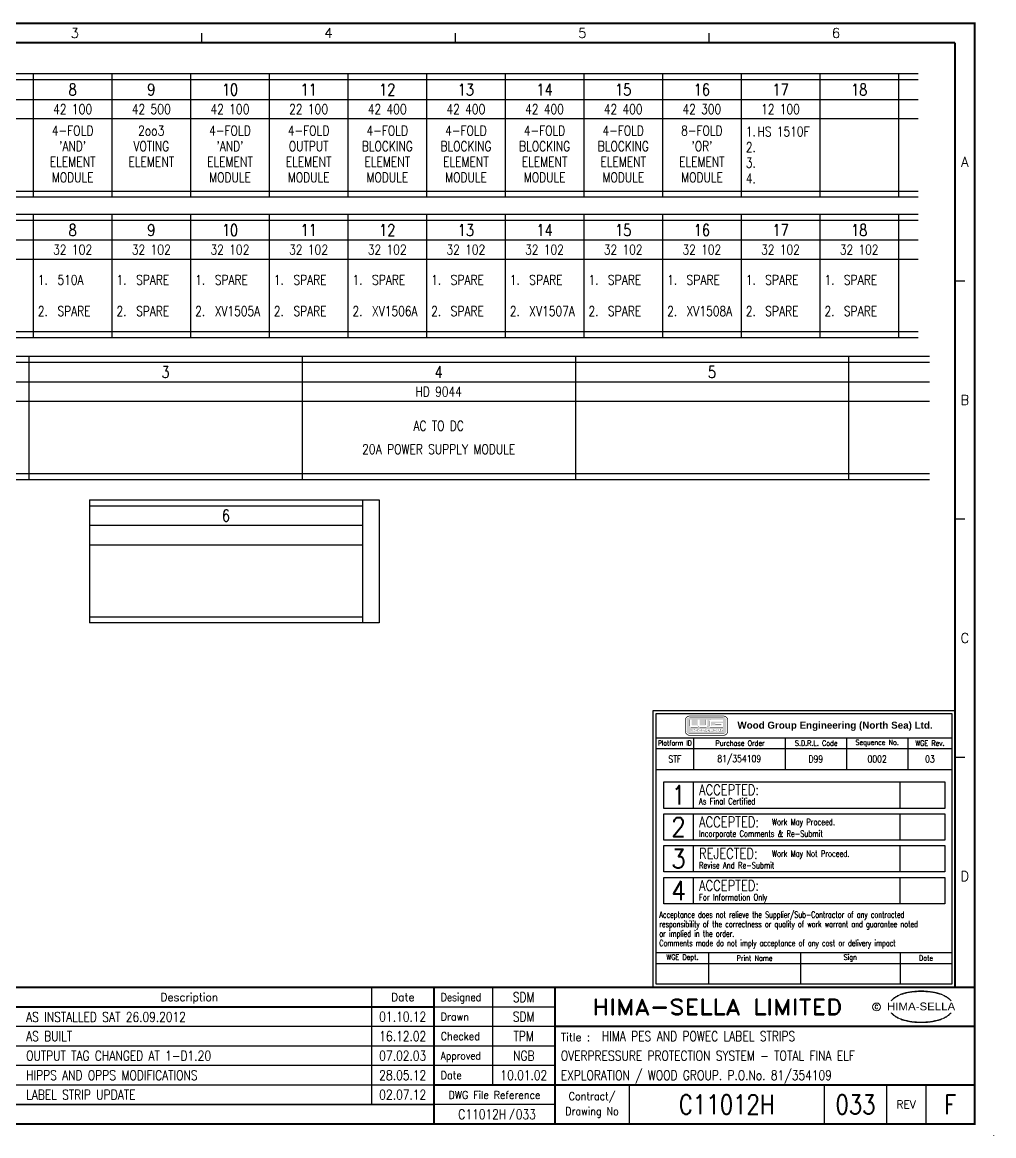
# Model space of a CAD drawing. Extents: x 0 to 414, y 0 to 285.
# Drawn here: x 165 to 413.9, y 0 to 285.2 of the extents above; entities that cross this region are included whole.
import ezdxf
from ezdxf.enums import TextEntityAlignment as Align

# ---------------------------------------------------------------- set-up
doc = ezdxf.new("R2010")
doc.units = 0
doc.header["$MEASUREMENT"] = 0
doc.linetypes.add('CONTINU', pattern=[0])
doc.layers.get('0').update_dxf_attribs({"linetype": 'CONTINUOUS'})
for name, color, linetype in [('COL', 2, 'CONTINU'), ('ELAC003$', 7, 'CONTINUOUS'), ('LINE', 1, 'CONTINUOUS'), ('ROW', 2, 'CONTINU'), ('TEXT', 2, 'CONTINUOUS'), ('UPS', 2, 'CONTINUOUS')]:
    doc.layers.add(name, color=color, linetype=linetype)
doc.styles.add('ARIAL', font='ARIAL.TTF', dxfattribs={"height": 2.5})
doc.styles.add('ROMAND', font='ROMAND')
doc.styles.add('ROMANS', font='romans.shx', dxfattribs={"width": 0.8})

# ---------------------------------------------------------------- blocks, each defined once
blk = doc.blocks.new('HS-A3')
at = {"color": 1}
for p, q in [((211, 280), (211, 282.5)), ((276, 280), (276, 282.5)), ((341, 280), (341, 282.5)), ((404, 219), (406.5, 219)), ((404, 158), (406.5, 158)), ((404, 97), (406.5, 97)), ((254.5, 38), (254.5, 8)), ((285.5, 38), (285.5, 13)), ((270.5, 33), (301.5, 33)), ((301.5, 28), (114, 28)), ((114, 23), (301.5, 23)), ((301.5, 18), (114, 18)), ((114, 13), (270.5, 13)), ((320.5, 13), (320.5, 3)), ((370.5, 13), (370.5, 3)), ((386.5, 3), (386.5, 13)), ((396.5, 13), (396.5, 3)), ((301.5, 8), (270.5, 8)), ((413.9, 0), (413.9, 0.025))]:
    blk.add_line(p, q, dxfattribs=at)
at = {"color": 1, "const_width": 0.5}
blk.add_lwpolyline([(16, 3), (409, 3), (409, 285), (16, 285)], close=True, dxfattribs=at)
for points in [[(16, 280), (404, 280)], [(404, 38), (404, 280)], [(409, 38), (16, 38)], [(270.5, 38), (270.5, 3)], [(301.5, 3), (301.5, 38)], [(270.5, 33), (74, 33)], [(409, 28), (301.5, 28)], [(270.5, 13), (409, 13)], [(270.5, 8), (114, 8)]]:
    blk.add_lwpolyline(points, dxfattribs=at)
at = {"color": 3, "lineweight": 13}
blk.add_circle((383.8795, 33), 1, dxfattribs=at)
for centre, radius, start, end in [((395.2419, 21.3644), 15.7280876505632, 89.78050000000002, 93.17380000000001), ((395.3626, 21.3644), 15.7280876505632, 86.8262, 90.2195), ((392.604, 29.3277), 7.240060860401338, 106.0532, 133.5024), ((392.8763, 29.5135), 7.299930143559258, 130.419, 136.057), ((392.1149, 30.6001), 5.98042439466984, 122.244, 131.6154), ((391.752, 31.2819), 5.210443276585328, 111.8206, 122.8668), ((393.7772, 27.1992), 9.760061234438751, 107.5931, 113.9452), ((395.0991, 20.9965), 15.93667133721851, 89.2698, 106.3911), ((394.0978, 26.015), 10.98591244724132, 96.0146, 107.3203), ((395.2933, 18.8099), 18.28175579120328, 92.8917, 97.3734), ((395.5053, 20.9965), 15.93667133721851, 73.6089, 90.73019999999998), ((395.3112, 18.8099), 18.28175579120328, 82.62659999999998, 87.1083), ((396.5067, 26.015), 10.98591244724132, 72.67969999999998, 83.9854), ((396.8272, 27.1992), 9.760061234438751, 66.0548, 72.40689999999998), ((398.0005, 29.3277), 7.240060860401338, 46.4976, 73.94679999999998), ((398.8524, 31.2819), 5.210443276585328, 57.1332, 68.1794), ((398.4895, 30.6001), 5.98042439466984, 48.3846, 57.75600000000001), ((397.7282, 29.5135), 7.299930143559258, 43.943, 49.581), ((392.604, 36.7308), 7.240060860401338, 226.4976, 253.9468), ((392.8763, 36.545), 7.299930143559258, 223.943, 229.581), ((398.0005, 36.7308), 7.240060860401338, 286.0532, 313.5024), ((397.7282, 36.545), 7.299930143559258, 310.419, 316.0570000000001), ((392.1149, 35.4585), 5.98042439466984, 228.3846, 237.756), ((391.752, 34.7766), 5.210443276585328, 237.1332, 248.1794), ((393.7772, 38.8593), 9.760061234438751, 246.0548, 252.4069000000001), ((395.0991, 45.062), 15.93667133721851, 253.6089, 270.7302), ((394.0978, 40.0435), 10.98591244724132, 252.6797, 263.9854), ((395.2933, 47.2486), 18.28175579120328, 262.6266, 267.1083), ((395.2419, 44.6941), 15.7280876505632, 266.8262, 270.2195), ((395.5053, 45.062), 15.93667133721851, 269.2698, 286.3911000000001), ((395.3626, 44.6941), 15.7280876505632, 269.7805, 273.1738), ((395.3112, 47.2486), 18.28175579120328, 272.8917, 277.3734), ((396.5067, 40.0435), 10.98591244724132, 276.0146, 287.3203), ((396.8272, 38.8593), 9.760061234438751, 287.5931, 293.9452), ((398.8524, 34.7766), 5.210443276585328, 291.8206, 302.8668), ((398.4895, 35.4585), 5.98042439466984, 302.2440000000001, 311.6154)]:
    blk.add_arc(centre, radius, start, end, dxfattribs=at)
at = {"color": 2, "style": 'ROMAND'}
for s, p in [('3', (178.5, 282.5)), ('4', (243.5, 282.5)), ('5', (308.5, 282.5)), ('6', (373.5, 282.5)), ('A', (406.5, 249.5)), ('B', (406.5, 188.5)), ('C', (406.5, 127.5)), ('D', (406.5, 66.5))]:
    blk.add_text(s, height=2.5, dxfattribs=at).set_placement(p, align=Align.MIDDLE)
at = {"color": 4, "style": 'ROMAND'}
for s, p in [('Description', (207.85, 34.5)), ('Date', (262.5, 34.5))]:
    blk.add_text(s, height=2, dxfattribs=at).set_placement(p, align=Align.CENTER)
for s, width, p in [('Designed', 0.87, (272.25, 34.5)), ('Drawn', 0.9, (272.25, 29.5)), ('Checked', 0.9, (272.25, 24.5)), ('Approved', 0.85, (272.25, 19.5)), ('Date', 0.9, (272.25, 14.5))]:
    blk.add_text(s, height=2, dxfattribs=dict(at, width=width)).set_placement(p)
at = {"color": 1, "style": 'ROMAND', "width": 1.15}
blk.add_text('HIMA-SELLA LIMITED', height=4, dxfattribs=at).set_placement((343.0965, 33), align=Align.MIDDLE)
at = {"color": 3, "lineweight": 13, "style": 'ROMANS', "width": 0.8}
blk.add_text('C', height=1, dxfattribs=at).set_placement((383.8436, 32.5), align=Align.CENTER)
at = {"color": 1, "style": 'ARIAL', "width": 1.05}
blk.add_text('HIMA-SELLA', height=2, dxfattribs=at).set_placement((395.3022, 32.1293), align=Align.CENTER)
at = {"color": 4, "style": 'ROMAND'}
blk.add_text('Title :', height=2, dxfattribs=at).set_placement((303, 24.25))
at = {"color": 4, "style": 'ROMAND', "width": 0.9}
for s, p in [('DWG File Reference', (286, 10.5)), ('Contract/', (311, 10)), ('Drawing No', (311, 6))]:
    blk.add_text(s, height=2, dxfattribs=at).set_placement(p, align=Align.MIDDLE)
at = {"color": 4, "style": 'ROMAND'}
blk.add_text('REV', height=2, dxfattribs=at).set_placement((391.5, 8), align=Align.MIDDLE)
at = {"color": 2, "linetype": 'Continuous', "style": 'ROMANS', "width": 0.8}
blk.add_text('/', height=1.8, dxfattribs=at).set_placement((290.5, 5.5), align=Align.MIDDLE)
at = {"layer": 'COL', "style": 'ROMAND', "flags": 9}
for tag, p in [('COL1', (48.5, 282.5)), ('COL2', (113.5, 282.5)), ('COL3', (178.5, 282.5)), ('COL4', (243.5, 282.5)), ('COL5', (308.5, 282.5)), ('COL6', (373.5, 282.5))]:
    blk.add_attdef(tag, p, '', height=2.5, dxfattribs=at)
at = {"layer": 'ROW', "style": 'ROMAND', "flags": 9}
for tag, p in [('ROW1', (406.5, 249.5)), ('ROW2', (406.5, 188.5)), ('ROW3', (406.5, 127.5)), ('ROW4', (406.5, 66.5))]:
    blk.add_attdef(tag, p, '', height=2.5, dxfattribs=at)
at = {"layer": 'UPS', "style": 'ROMANS', "width": 0.8, "flags": 8}
for tag, height, p in [('PLANOS->NR1', 2.5, (108, 34.25)), ('PLANOS->VERIF', 2.5, (293.5, 34.25)), ('PLANOS->NR2', 2.5, (108, 29.25)), ('PLANOS->CANVI1', 2.5, (119, 29.25)), ('PLANOS->NCAN1', 2.5, (159, 29.25)), ('PLANOS->DCAN1', 2.5, (262.5, 29.25)), ('PLANOS->ORIG', 2.5, (293.5, 29.25)), ('PLANOS->CANVI2', 2.5, (119, 24.25)), ('PLANOS->NCAN2', 2.5, (159, 24.25)), ('PLANOS->DCAN2', 2.5, (262.5, 24.25)), ('PLANOS->HECHF', 2.5, (293.5, 24.25)), ('PLANOS->CANVI3', 2.5, (119, 19.25)), ('PLANOS->NCAN3', 2.5, (159, 19.25)), ('PLANOS->DCAN3', 2.5, (262.5, 19.25)), ('PLANOS->HECHD', 2.5, (293.5, 19.25)), ('PLANOS->CANVI4', 2.5, (119, 14.25)), ('PLANOS->NCAN4', 2.5, (159, 14.25)), ('PLANOS->DCAN4', 2.5, (262.5, 14.25)), ('PLANOS->DATACREA', 2.5, (293.5, 14.25)), ('PLANOS->CANVI5', 2.5, (119, 9.25)), ('PLANOS->NCAN5', 2.5, (159, 9.25)), ('PLANOS->DCAN5', 2.5, (262.5, 9.25)), ('PROJS->DESCPRO3', 5, (345.5, 5.5)), ('PLANOS->PLANO', 5, (378.5, 5.5)), ('PLANOS->USER', 5, (402.75, 5.5))]:
    blk.add_attdef(tag, text='', height=height, dxfattribs=at).set_placement(p, align=Align.CENTER)
at = {"layer": 'UPS', "style": 'ROMANS', "width": 2.7474, "flags": 8}
blk.add_attdef('PLANOS->MCAN1', text='', height=2.5, rotation=0.0696110449969016, dxfattribs=at).set_placement((166, 31.6443), (253, 31.75), align=Align.FIT)
at = {"layer": 'UPS', "style": 'ROMANS', "flags": 8}
for tag, width, p, p2 in [('PLANOS->MCAN2', 2.6868, (166, 26.75), (253, 26.75)), ('PLANOS->MCAN3', 2.6868, (166, 21.75), (253, 21.75)), ('PLANOS->MCAN4', 2.6769, (166, 16.75), (253, 16.75)), ('PLANOS->MCAN5', 2.6868, (166, 11.75), (253, 11.75))]:
    blk.add_attdef(tag, text='', height=2.5, dxfattribs=dict(at, width=width)).set_placement(p, p2, align=Align.FIT)
at = {"layer": 'UPS', "style": 'ROMANS', "width": 0.8, "flags": 8}
blk.add_attdef('PLANOS->DENOM', (313.5, 24.25), '', height=2.5, dxfattribs=at)
at = {"layer": 'UPS', "color": 4, "style": 'ROMANS', "width": 0.8, "flags": 8}
for tag, p in [('PROJS->DESCPRO1', (303, 19.25)), ('PROJS->DESCPRO2', (303, 14.25))]:
    blk.add_attdef(tag, p, '', height=2.5, dxfattribs=at)
at = {"layer": 'UPS', "style": 'ROMANS', "width": 0.8, "flags": 8}
blk.add_attdef('PLANOS->PROTOTIPO', text='', height=2.5, dxfattribs=at).set_placement((59.5, 5.8125), align=Align.MIDDLE)
for tag, p in [('PLANOS->OBS4', (117, 5.5)), ('PLANOS->PLANO', (291.5, 5.5))]:
    blk.add_attdef(tag, text='', height=2.5, dxfattribs=at).set_placement(p, align=Align.MIDDLE_LEFT)
blk.add_attdef('PROJS->NOMPRO', text='', height=2.5, dxfattribs=at).set_placement((289, 5.5), align=Align.MIDDLE_RIGHT)

msp = doc.modelspace()

# ---------------------------------------------------------------- hatches: boundary and pattern name
at = {"linetype": 'Continuous'}
h = msp.add_hatch(color=1, dxfattribs=at)
edge = h.paths.add_edge_path(flags=16)
edge.add_line((341.6261399999999, 106.0572599999999), (344.5758699999998, 106.0572599999999))
edge.add_line((344.5758699999998, 106.0572599999999), (344.5758699999998, 106.5575099999996))
edge.add_line((344.5758699999998, 106.5575099999995), (341.36988, 106.5575099999995))
edge.add_arc((341.3698884543419, 106.1923515456578), 0.365158454439969, 90.00132654225952, 179.9986734577404)
edge.add_line((341.00473, 106.1923599999996), (341.00473, 105.0248))
edge.add_arc((341.3698834541107, 105.024813454342), 0.365153454358445, 180.0021111042776, 269.9994580197556)
edge.add_line((341.36988, 104.6596599999999), (344.5758699999998, 104.6596599999999))
edge.add_line((344.5758699999998, 104.6596599999999), (344.5758699999998, 105.7651399999997))
edge.add_line((344.5758699999998, 105.7651399999997), (342.57121, 105.7651399999997))
edge.add_line((342.57121, 105.7651399999997), (342.57121, 105.4365099999996))
edge.add_line((342.57121, 105.43651), (344.10848, 105.43651))
edge.add_line((344.10848, 105.43651), (344.10848, 105.1224799999997))
edge.add_line((344.10848, 105.1224799999994), (341.6261399999999, 105.1224799999994))
edge.add_arc((341.626142958962, 105.2502829589616), 0.127802958996096, 180.0013265422535, 269.9986734577261, ccw=False)
edge.add_line((341.49834, 105.25028), (341.49834, 105.92946))
edge.add_arc((341.626142958962, 105.9294570410379), 0.127802958996119, 90.00132654227377, 179.9986734577465, ccw=False)
edge = h.paths.add_edge_path(flags=16)
edge.add_arc((342.6639446634498, 103.9697547162387), 0.229358143489629, 359.7165362622, 449.7138831776751)
edge.add_line((342.66509, 104.1991099999999), (342.2500799999999, 104.1991099999999))
edge.add_arc((342.2512203365501, 103.969749716007), 0.229363118745536, 90.28486158141148, 180.2822084968908)
edge.add_line((342.02186, 103.9686199999999), (342.02186, 103.7632299999998))
edge.add_arc((342.2512253367817, 103.7620952839927), 0.229368143597591, 179.7165486787224, 269.7138955942124)
edge.add_line((342.2500799999999, 103.5327299999996), (342.66509, 103.5327299999996))
edge.add_arc((342.663939663218, 103.762090283761), 0.229363168450698, 270.2873596461594, 360.284706561639)
edge.add_line((342.8933, 103.7632299999998), (342.8933, 103.9686199999999))
edge = h.paths.add_edge_path(flags=0)
edge.add_arc((344.2791299999999, 103.9515049999996), 0.081015000000002, -90, 90, ccw=False)
edge.add_line((344.2791299999999, 103.8704899999999), (344.0716300000001, 103.8704899999999))
edge.add_arc((344.0716300000001, 103.9515049999996), 0.081015000000002, 90, 270, ccw=False)
edge.add_line((344.0716300000001, 104.03252), (344.2791299999999, 104.03252))
edge = h.paths.add_edge_path(flags=16)
edge.add_line((344.02084, 103.5327299999996), (344.02084, 103.68975))
edge.add_line((344.02084, 103.68975), (344.2948499999998, 103.68975))
edge.add_arc((344.2948499999998, 103.9444299999999), 0.254680000000008, 270, 450)
edge.add_line((344.2948499999998, 104.1991099999999), (343.8276899999999, 104.1991099999999))
edge.add_line((343.8276899999999, 104.1991099999999), (343.8276899999999, 103.5327299999994))
edge.add_line((343.8276899999999, 103.5327299999996), (344.02084, 103.5327299999996))
edge = h.paths.add_edge_path(flags=16)
edge.add_line((343.4361899999997, 103.69933), (343.2815099999999, 103.69933))
edge.add_arc((343.2820826683906, 103.8140126419962), 0.1146840717988, 179.7165486787283, 269.71389559420106, ccw=False)
edge.add_line((343.1674, 103.81458), (343.1674, 104.1991099999999))
edge.add_line((343.1674, 104.1991099999999), (342.9495399999999, 104.1991099999999))
edge.add_line((342.9495399999999, 104.1991099999999), (342.9495399999999, 103.7632299999996))
edge.add_arc((343.1789003367815, 103.762090283761), 0.229363168450693, 179.7152934383665, 269.7126403538517)
edge.add_line((343.1777499999999, 103.5327299999996), (343.53994, 103.5327299999996))
edge.add_arc((343.5387946632181, 103.7620952839927), 0.229368143597644, 270.2861044057759, 360.2834513212661)
edge.add_line((343.7681599999999, 103.7632299999998), (343.7681599999999, 104.1991099999999))
edge.add_line((343.7681599999999, 104.1991099999999), (343.5503, 104.1991099999999))
edge.add_line((343.5503, 104.1991099999999), (343.5503, 103.8145799999999))
edge.add_arc((343.4356173316091, 103.8140126419962), 0.114684071798818, -89.71389559422369, 0.283451321260884, ccw=False)
edge = h.paths.add_edge_path(flags=0)
edge.add_arc((342.5607573316091, 103.9178373580035), 0.114684071798818, 359.716548678728, 449.7138955942008)
edge.add_line((342.56133, 104.03252), (342.35383, 104.03252))
edge.add_arc((342.3544026683908, 103.9178373580035), 0.114684071798822, 90.28610440577614, 180.2834513212601)
edge.add_line((342.2397199999999, 103.9172699999999), (342.2397199999999, 103.81458))
edge.add_arc((342.3544026683908, 103.8140126419962), 0.114684071798818, 179.7165486787396, 269.7138955942238)
edge.add_line((342.35383, 103.69933), (342.56133, 103.69933))
edge.add_arc((342.5607573316091, 103.8140126419962), 0.1146840717988, 270.2861044057988, 360.2834513212716)
edge.add_line((342.67544, 103.81458), (342.67544, 103.9172699999999))
edge = h.paths.add_edge_path(flags=0)
edge.add_arc((338.7044223316091, 103.917842358235), 0.114679096706921, 359.7140381435265, 449.7113850590014)
edge.add_line((338.7049999999999, 104.03252), (338.4974900000001, 104.03252))
edge.add_arc((338.4980626683906, 103.9178373580035), 0.114684071798822, 90.28610440577614, 180.2834513212601)
edge.add_line((338.38338, 103.9172699999999), (338.38338, 103.81458))
edge.add_arc((338.4980626683906, 103.8140126419962), 0.114684071798818, 179.7165486787396, 269.7138955942238)
edge.add_line((338.4974900000001, 103.69933), (338.7049999999999, 103.69933))
edge.add_arc((338.7044223316091, 103.8140076417647), 0.114679096706899, 270.2886149409979, 360.2859618564731)
edge.add_line((338.8190999999999, 103.81458), (338.8190999999999, 103.9172699999999))
edge = h.paths.add_edge_path(flags=16)
edge.add_arc((338.8076096634498, 103.969749716007), 0.229363118745524, 359.7177915031089, 449.7151384185998)
edge.add_line((338.8087499999999, 104.1991099999999), (338.3937399999999, 104.1991099999999))
edge.add_arc((338.39488033655, 103.969749716007), 0.229363118745536, 90.28486158141148, 180.2822084968908)
edge.add_line((338.16552, 103.9686199999999), (338.16552, 103.7632299999998))
edge.add_arc((338.3948853367815, 103.7620952839927), 0.229368143597591, 179.7165486787224, 269.7138955942124)
edge.add_line((338.3937399999999, 103.5327299999996), (338.8087499999999, 103.5327299999996))
edge.add_arc((338.8076046632182, 103.7620952839927), 0.229368143597644, 270.2861044057759, 360.2834513212661)
edge.add_line((339.0369699999999, 103.7632299999998), (339.0369699999999, 103.9686199999999))
edge = h.paths.add_edge_path(flags=0)
edge.add_arc((337.7643573316091, 103.9178373580035), 0.114684071798818, 359.716548678728, 449.7138955942008)
edge.add_line((337.7649299999999, 104.03252), (337.55743, 104.03252))
edge.add_arc((337.5580026683909, 103.9178373580035), 0.114684071798822, 90.28610440577614, 180.2834513212601)
edge.add_line((337.4433200000001, 103.9172699999999), (337.4433200000001, 103.81458))
edge.add_arc((337.5580026683909, 103.8140126419962), 0.114684071798818, 179.7165486787396, 269.7138955942238)
edge.add_line((337.55743, 103.69933), (337.7649299999999, 103.69933))
edge.add_arc((337.7643573316091, 103.8140126419962), 0.1146840717988, 270.2861044057988, 360.2834513212716)
edge.add_line((337.8790399999999, 103.81458), (337.8790399999999, 103.9172699999999))
h.paths.add_polyline_path([(337.2364099999999, 104.1986599999999), (337.02463, 103.53409), (336.8128399999999, 103.53409), (336.65218, 103.9540099999997), (336.49151, 103.53409), (336.2797299999999, 103.53409), (336.06794, 104.1986599999999), (336.26512, 104.1986599999999), (336.39657, 103.7714399999994), (336.56454, 104.1950099999995), (336.7398099999999, 104.1950099999995), (336.9077799999999, 103.7714399999994), (337.04653, 104.1986599999999)], flags=16)
edge = h.paths.add_edge_path(flags=16)
edge.add_arc((337.8675396634498, 103.969749716007), 0.229363118745524, 359.7177915031089, 449.7151384185998)
edge.add_line((337.86868, 104.1991099999999), (337.45367, 104.1991099999999))
edge.add_arc((337.4548153365499, 103.9697547162387), 0.229358143489615, 90.28611682232473, 180.2834637377995)
edge.add_line((337.22546, 103.9686199999999), (337.22546, 103.7632299999998))
edge.add_arc((337.4548203367818, 103.762090283761), 0.229363168450693, 179.715293438361, 269.7126403538405)
edge.add_line((337.45367, 103.5327299999996), (337.86868, 103.5327299999996))
edge.add_arc((337.867534663218, 103.7620952839927), 0.229368143597644, 270.2861044057759, 360.2834513212661)
edge.add_line((338.0969, 103.7632299999998), (338.0969, 103.9686199999999))
edge = h.paths.add_edge_path(flags=0)
edge.add_arc((339.6115573316091, 103.8140126419962), 0.114684071798822, 270.2861044057759, 360.2834513212602)
edge.add_line((339.72624, 103.81458), (339.72624, 103.9172699999999))
edge.add_arc((339.6115573316091, 103.9178373580035), 0.114684071798818, 359.7165486787391, 449.7138955942237)
edge.add_line((339.6121299999999, 104.03252), (339.26956, 104.03252))
edge.add_line((339.26956, 104.03252), (339.26956, 103.69933))
edge.add_line((339.26956, 103.69933), (339.6121299999999, 103.69933))
edge = h.paths.add_edge_path(flags=16)
edge.add_arc((339.7147396634496, 103.969749716007), 0.229363118745524, 359.7177915031089, 449.7151384185885)
edge.add_line((339.7158800000001, 104.1991099999999), (339.0816399999999, 104.1991099999999))
edge.add_line((339.0816399999999, 104.1991099999999), (339.0816399999999, 103.5327299999994))
edge.add_line((339.0816399999999, 103.5327299999996), (339.7158800000001, 103.5327299999996))
edge.add_arc((339.7147346632182, 103.7620952839927), 0.229368143597599, 270.2861044057876, 360.2834513212775)
edge.add_line((339.9440999999999, 103.7632299999998), (339.9440999999999, 103.9686199999999))
edge = h.paths.add_edge_path(flags=16)
edge.add_arc((340.8800689960826, 103.9891589960829), 0.043361003928592, 0.001326542279929, 89.99867345775013)
edge.add_line((340.88007, 104.03252), (340.6158399999999, 104.03252))
edge.add_arc((340.6164126683909, 103.9178373580035), 0.1146840717988, 90.28610440579894, 180.2834513212717)
edge.add_line((340.50173, 103.9172699999999), (340.50173, 103.81458))
edge.add_arc((340.6164126683909, 103.8140126419962), 0.114684071798818, 179.716548678728, 269.7138955942011)
edge.add_line((340.6158399999999, 103.69933), (340.88007, 103.69933))
edge.add_arc((340.88007, 103.7426849999997), 0.043354999999997, 270, 450)
edge.add_line((340.88007, 103.7860399999999), (340.7047999999999, 103.7860399999999))
edge.add_line((340.7047999999999, 103.7860399999999), (340.7047999999999, 103.9028899999999))
edge.add_line((340.7047999999999, 103.9028899999999), (341.12837, 103.9028899999999))
edge.add_line((341.12837, 103.9028899999999), (341.12837, 103.7632299999998))
edge.add_arc((340.8990046632183, 103.7620952839927), 0.229368143597591, -89.71389559422369, 0.2834513212663978, ccw=False)
edge.add_line((340.90015, 103.5327299999996), (340.51209, 103.5327299999996))
edge.add_arc((340.5132353367815, 103.7620952839927), 0.229368143597645, 179.7165486787342, 269.71389559421254, ccw=False)
edge.add_line((340.2838699999999, 103.7632299999998), (340.2838699999999, 103.9686199999999))
edge.add_arc((340.51323033655, 103.969749716007), 0.2293631187455689, 90.28486158141158, 180.2822084968909, ccw=False)
edge.add_line((340.51209, 104.1991099999999), (340.90015, 104.1991099999999))
edge.add_arc((340.8990096634498, 103.969749716007), 0.229363118745536, -0.28220849689091665, 89.71513841859979, ccw=False)
edge.add_line((341.12837, 103.9686199999999), (341.12837, 103.9540099999999))
edge.add_line((341.12837, 103.9540099999997), (340.92343, 103.9540099999997))
edge.add_line((340.92343, 103.9540099999997), (340.92343, 103.98916))
edge = h.paths.add_edge_path(flags=0)
edge.add_line((341.4481599999999, 104.03252), (341.65567, 104.03252))
edge.add_arc((341.65567, 103.9515049999996), 0.081015000000002, -90, 90, ccw=False)
edge.add_line((341.65567, 103.8704899999999), (341.4481599999999, 103.8704899999999))
edge.add_arc((341.4481599999999, 103.9515049999996), 0.081015000000002, 90, 270, ccw=False)
edge = h.paths.add_edge_path(flags=16)
edge.add_line((341.7682899999999, 103.5327299999996), (341.9260699999999, 103.5327299999996))
edge.add_line((341.9260699999999, 103.5327299999996), (341.9260699999999, 103.68975))
edge.add_arc((341.845054702688, 103.6897494332255), 0.081015297313825, 0.000400835020838, 81.62120499931345)
edge.add_arc((341.6713563991228, 103.9444492277355), 0.254713601602722, 316.7426492714064, 359.9956748752612)
edge.add_arc((341.6713791033771, 103.9444191031454), 0.254690896855942, 0.002451378422247, 89.99979829390925)
edge.add_line((341.67138, 104.1991099999999), (341.2042299999999, 104.1991099999999))
edge.add_line((341.2042299999999, 104.1991099999999), (341.2042299999999, 103.5327299999994))
edge.add_line((341.2042299999999, 103.5327299999996), (341.3973799999999, 103.5327299999996))
edge.add_line((341.3973799999999, 103.5327299999996), (341.3973799999999, 103.68975))
edge.add_line((341.3973799999999, 103.68975), (341.68728, 103.68975))
edge.add_arc((341.6872731241383, 103.60873312437), 0.081016875921669, -0.0022095794171832495, 89.99513733605761, ccw=False)
edge.add_line((341.7682899999999, 103.6087299999997), (341.7682899999999, 103.5327299999996))
edge = h.paths.add_edge_path()
edge.add_line((345.4033800000001, 106.4077999999998), (345.4033800000001, 103.6837999999999))
edge.add_arc((344.6730730915471, 103.6838169084524), 0.730306908648449, 270.00132654226104, 359.9986734577408, ccw=False)
edge.add_line((344.6730899999997, 102.9535099999997), (335.9803099999999, 102.9535099999997))
edge.add_arc((335.9803219084528, 103.683821908684), 0.7303119087812779, 180.0017188205811, 269.99906573606233, ccw=False)
edge.add_line((335.2500099999999, 103.6837999999999), (335.2500099999999, 106.4077999999998))
edge.add_arc((335.9803219084528, 106.4077780913158), 0.730311908781297, 90.00093426393778, 179.998281179419, ccw=False)
edge.add_line((335.9803099999999, 107.13809), (344.6730899999997, 107.13809))
edge.add_arc((344.6730730915471, 106.4077830915472), 0.730306908648426, 0.0013265422592780851, 89.99867345773902, ccw=False)
edge = h.paths.add_edge_path(flags=16)
edge.add_line((336.05333, 106.5575099999995), (336.5424499999999, 106.5575099999995))
edge.add_line((336.5424499999999, 106.5575099999995), (336.5424499999999, 105.2794899999998))
edge.add_arc((336.6702529589618, 105.2794929589615), 0.127802958996119, 180.0013265422535, 269.9986734577261)
edge.add_line((336.67025, 105.1516899999995), (337.92936, 105.1516899999995))
edge.add_arc((337.929362041038, 105.2794979591934), 0.127807959209685, 269.9990850110503, 359.9964319265211)
edge.add_line((338.0571699999999, 105.2794899999998), (338.0571699999999, 106.5575099999995))
edge.add_line((338.0571699999999, 106.5575099999995), (338.5462799999999, 106.5575099999995))
edge.add_line((338.5462799999999, 106.5575099999995), (338.5462799999999, 105.2794899999998))
edge.add_arc((338.6740829589618, 105.2794929589615), 0.127802958996119, 180.0013265422637, 269.9986734577465)
edge.add_line((338.67408, 105.1516899999995), (339.9331999999997, 105.1516899999995))
edge.add_arc((339.933197041038, 105.2794929589615), 0.127802958996119, 270.0013265422535, 359.9986734577362)
edge.add_line((340.0609999999999, 105.2794899999998), (340.0609999999999, 106.5575099999995))
edge.add_line((340.0609999999999, 106.5575099999995), (340.55011, 106.5575099999995))
edge.add_line((340.55011, 106.5575099999995), (340.55011, 105.0247999999996))
edge.add_arc((340.1849615458892, 105.0248084541104), 0.3651484542084339, 270.0013265422625, 359.9986734577447, ccw=False)
edge.add_line((340.18497, 104.6596599999999), (338.6668699999999, 104.6596599999999))
edge.add_arc((338.6668734541105, 105.024813454342), 0.365153454358449, 180.0021111042778, 269.9994580197557, ccw=False)
edge.add_arc((337.9365715458892, 105.0248084541104), 0.3651484542084339, 270.0013265422625, 359.9986734577447, ccw=False)
edge.add_line((337.9365799999999, 104.6596599999999), (336.4184799999999, 104.6596599999999))
edge.add_arc((336.4184834541105, 105.024813454342), 0.365153454358449, 180.0021111042778, 269.9994580197557, ccw=False)
edge.add_line((336.05333, 105.0248), (336.05333, 106.5575099999996))

# ---------------------------------------------------------------- linework, layer by layer
for p, q in [((394.58, 272), (23.25, 272)), ((167.87, 272), (167.87, 240.5)), ((188.02, 272), (188.02, 240.5)), ((208.17, 272), (208.17, 240.5)), ((228.32, 272), (228.32, 240.5)), ((248.47, 272), (248.47, 240.5)), ((268.62, 272), (268.62, 240.5)), ((288.77, 272), (288.77, 240.5)), ((308.92, 272), (308.92, 240.5)), ((329.07, 272), (329.07, 240.5)), ((349.2200000000001, 272), (349.2200000000001, 240.5)), ((369.37, 272), (369.37, 240.5)), ((389.52, 272), (389.52, 240.5)), ((394.58, 270.5), (26.82, 270.5)), ((26.82, 265.5), (394.58, 265.5)), ((394.58, 260.5), (26.82, 260.5)), ((23.25, 240.5), (394.58, 240.5)), ((26.82, 242), (394.58, 242)), ((394.58, 236), (23.25, 236)), ((394.58, 234.5), (26.82, 234.5)), ((167.87, 236), (167.87, 204.5)), ((188.02, 236), (188.02, 204.5)), ((208.17, 236), (208.17, 204.5)), ((228.32, 236), (228.32, 204.5)), ((248.47, 236), (248.47, 204.5)), ((268.62, 236), (268.62, 204.5)), ((288.77, 236), (288.77, 204.5)), ((308.92, 236), (308.92, 204.5)), ((329.07, 236), (329.07, 204.5)), ((349.2200000000001, 236), (349.2200000000001, 204.5)), ((369.37, 236), (369.37, 204.5)), ((389.52, 236), (389.52, 204.5)), ((26.82, 229.5), (394.58, 229.5)), ((394.58, 224.5), (26.82, 224.5)), ((26.82, 206), (394.58, 206)), ((23.25, 204.5), (394.58, 204.5)), ((397.4891, 199.618), (22.4791, 199.618)), ((397.4891, 198.118), (26.7291, 198.118)), ((166.7291, 199.618), (166.7291, 168.118)), ((236.7291, 199.618), (236.7291, 168.118)), ((306.7291, 199.618), (306.7291, 168.118)), ((376.7291, 199.618), (376.7291, 168.118)), ((26.7291, 193.118), (397.4891, 193.118)), ((397.4891, 188.118), (26.7291, 188.118)), ((26.7291, 169.618), (397.4891, 169.618)), ((22.4791, 168.118), (397.4891, 168.118)), ((182.2235, 162.8641), (256.4735, 162.8641)), ((182.2235, 162.8641), (182.2235, 131.3641)), ((252.2235, 162.8641), (252.2235, 131.3641)), ((252.2235, 162.8641), (252.2235, 131.3641)), ((256.4735, 162.8641), (256.4735, 131.3641)), ((182.2235, 161.3641), (252.2235, 161.3641)), ((252.2235, 156.3641), (182.2235, 156.3641)), ((182.2235, 151.3641), (252.2235, 151.3641)), ((252.2235, 132.8641), (182.2235, 132.8641)), ((256.4735, 131.3641), (182.2235, 131.3641))]:
    msp.add_line(p, q)
at = {"color": 1}
msp.add_line((404, 86.21089999999998), (404, 38), dxfattribs=at)
at = {"layer": 'ELAC003$', "color": 3, "linetype": 'Continuous'}
for p, q in [((327.4519, 101.9558), (403.2026, 101.9558)), ((336.9539, 101.9558), (336.9539, 93.8498)), ((360.4766, 101.9558), (360.4766, 93.8498)), ((376.1584, 101.9558), (376.1584, 93.8498)), ((391.9064, 101.9558), (391.9064, 93.8498)), ((327.4519, 99.16520000000001), (403.2026, 99.16520000000001)), ((327.4519, 93.8498), (403.2026, 93.8498)), ((336.9539, 83.8704), (336.9539, 90.6474)), ((389.8464, 90.6474), (389.8464, 83.8704)), ((336.9539, 75.69799999999998), (336.9539, 82.4752)), ((389.8464, 82.4752), (389.8464, 75.69799999999998)), ((336.9539, 67.5923), (336.9539, 74.36929999999998)), ((389.8464, 74.36929999999998), (389.8464, 67.5923)), ((336.9539, 59.4199), (336.9539, 66.1969)), ((389.8464, 66.1969), (389.8464, 59.4199)), ((327.4519, 46.9696), (403.2026, 46.9696)), ((340.8744, 46.9696), (340.8744, 38.7972)), ((364.397, 46.9696), (364.397, 38.7972)), ((389.913, 46.9696), (389.913, 38.7972)), ((327.4519, 44.1126), (403.2026, 44.1126))]:
    msp.add_line(p, q, dxfattribs=at)
for points in [[(326.6546, 108.9322), (404, 108.9322), (404, 38), (326.6546, 38)], [(327.4519, 108.1348), (403.2026, 108.1348), (403.2026, 38.7972), (327.4519, 38.7972)], [(329.3789, 90.6474), (401.3419, 90.6474), (401.3419, 83.8704), (329.3789, 83.8704)], [(329.3789, 82.4752), (401.3419, 82.4752), (401.3419, 75.69799999999998), (329.3789, 75.69799999999998)], [(329.3789, 74.36929999999998), (401.3419, 74.36929999999998), (401.3419, 67.5923), (329.3789, 67.5923)], [(329.3789, 66.1969), (401.3419, 66.1969), (401.3419, 59.4199), (329.3789, 59.4199)]]:
    msp.add_lwpolyline(points, close=True, dxfattribs=at)
at = {"layer": 'LINE', "linetype": 'Continuous', "flags": 128}
for points, const_width in [([(345.7685, 106.4078), (345.7685, 103.6838, -0.4142), (344.6731, 102.5884), (335.9803, 102.5884, -0.4142), (334.8849, 103.6838), (334.8849, 106.4078, -0.4142), (335.9803, 107.5032), (344.6731, 107.5032, -0.4142)], 0.1826), ([(345.4034, 106.4078), (345.4034, 103.6838, -0.4142), (344.6731, 102.9535), (335.9803, 102.9535, -0.4142), (335.25, 103.6838), (335.25, 106.4078, -0.4142), (335.9803, 107.1381), (344.6731, 107.1381, -0.4142)], 0.0183), ([(341.6261, 106.0573), (344.5759, 106.0573), (344.5759, 106.5575), (341.3699, 106.5575, 0.4142), (341.0047, 106.1924), (341.0047, 105.0248, 0.4142), (341.3699, 104.6597), (344.5759, 104.6597), (344.5759, 105.7651), (342.5712, 105.7651), (342.5712, 105.4365), (344.1085, 105.4365), (344.1085, 105.1225), (341.6261, 105.1225, -0.4142), (341.4983, 105.2503), (341.4983, 105.9295, -0.4142)], 0.0183), ([(338.0969, 103.9686, 0.4142), (337.8687, 104.1991), (337.4537000000001, 104.1991, 0.4142), (337.2255, 103.9686), (337.2255, 103.7632, 0.4142), (337.4537000000001, 103.5327), (337.8687, 103.5327, 0.4142), (338.0969, 103.7632)], 0.0183), ([(337.879, 103.9173, 0.4142), (337.7649, 104.0325), (337.5574, 104.0325, 0.4142), (337.4433, 103.9173), (337.4433, 103.8146, 0.4142), (337.5574, 103.6993), (337.7649, 103.6993, 0.4142), (337.879, 103.8146)], 0.0183), ([(339.037, 103.9686, 0.4142), (338.8088, 104.1991), (338.3937, 104.1991, 0.4142), (338.1655, 103.9686), (338.1655, 103.7632, 0.4142), (338.3937, 103.5327), (338.8088, 103.5327, 0.4142), (339.037, 103.7632)], 0.0183), ([(338.8191, 103.9173, 0.4142), (338.705, 104.0325), (338.4975, 104.0325, 0.4142), (338.3834, 103.9173), (338.3834, 103.8146, 0.4142), (338.4975, 103.6993), (338.705, 103.6993, 0.4142), (338.8191, 103.8146)], 0.0183), ([(339.9441, 103.9686, 0.4142), (339.7159, 104.1991), (339.0816, 104.1991), (339.0816, 103.5327), (339.7159, 103.5327, 0.4142), (339.9441, 103.7632)], 0.0183), ([(339.6121, 103.6993, 0.4142), (339.7262, 103.8146), (339.7262, 103.9173, 0.4142), (339.6121, 104.0325), (339.2696000000001, 104.0325), (339.2696000000001, 103.6993)], 0.0183), ([(340.9234, 103.9892, 0.4142), (340.8801000000001, 104.0325), (340.6158, 104.0325, 0.4142), (340.5017000000001, 103.9173), (340.5017000000001, 103.8146, 0.4142), (340.6158, 103.6993), (340.8801000000001, 103.6993, 1), (340.8801000000001, 103.786), (340.7048, 103.786), (340.7048, 103.9029), (341.1284, 103.9029), (341.1284, 103.7632, -0.4142), (340.9002, 103.5327), (340.5121, 103.5327, -0.4142), (340.2839, 103.7632), (340.2839, 103.9686, -0.4142), (340.5121, 104.1991), (340.9002, 104.1991, -0.4142), (341.1284, 103.9686), (341.1284, 103.954), (340.9234, 103.954)], 0.0183), ([(341.7683, 103.5327), (341.9261, 103.5327), (341.9261, 103.6898, 0.372), (341.8569, 103.7699, 0.191), (341.9261, 103.9444, 0.4142), (341.6714, 104.1991), (341.2042, 104.1991), (341.2042, 103.5327), (341.3974, 103.5327), (341.3974, 103.6898), (341.6873, 103.6898, -0.4142), (341.7683, 103.6087)], 0.0183), ([(341.4482, 104.0325), (341.6557, 104.0325, -1), (341.6557, 103.8705), (341.4482, 103.8705, -1)], 0.0183), ([(342.8933, 103.9686, 0.4142), (342.6651, 104.1991), (342.2501, 104.1991, 0.4142), (342.0219, 103.9686), (342.0219, 103.7632, 0.4142), (342.2501, 103.5327), (342.6651, 103.5327, 0.4142), (342.8933, 103.7632)], 0.0183), ([(342.6754, 103.9173, 0.4142), (342.5613, 104.0325), (342.3538, 104.0325, 0.4142), (342.2397000000001, 103.9173), (342.2397000000001, 103.8146, 0.4142), (342.3538, 103.6993), (342.5613, 103.6993, 0.4142), (342.6754, 103.8146)], 0.0183), ([(343.4362, 103.6993), (343.2815, 103.6993, -0.4142), (343.1674, 103.8146), (343.1674, 104.1991), (342.9495, 104.1991), (342.9495, 103.7632, 0.4142), (343.1778, 103.5327), (343.5399, 103.5327, 0.4142), (343.7682, 103.7632), (343.7682, 104.1991), (343.5503, 104.1991), (343.5503, 103.8146, -0.4142)], 0.0183), ([(344.0208, 103.5327), (344.0208, 103.6898), (344.2949, 103.6898, 1), (344.2949, 104.1991), (343.8277, 104.1991), (343.8277, 103.5327)], 0.0183), ([(344.2791000000001, 104.0325, -1), (344.2791000000001, 103.8705), (344.0716, 103.8705, -1), (344.0716, 104.0325)], 0.0183)]:
    msp.add_lwpolyline(points, format="xyb", close=True, dxfattribs=dict(at, const_width=const_width))
at = {"layer": 'LINE', "linetype": 'Continuous', "const_width": 0.0183, "flags": 128}
msp.add_lwpolyline([(336.0533, 105.0239), (336.0533, 106.5575), (336.5425, 106.5575), (336.5425, 105.2795, 0.4142), (336.6703, 105.1517), (337.9294, 105.1517, 0.4142), (338.0572, 105.2795), (338.0572, 106.5575), (338.5463, 106.5575), (338.5463, 105.2795, 0.4142), (338.6741, 105.1517), (339.9332, 105.1517, 0.4142), (340.061, 105.2795), (340.061, 106.5575), (340.5501, 106.5575), (340.5501, 105.0248, -0.4142), (340.185, 104.6597), (338.6669, 104.6597, -0.4142), (338.3017, 105.0248, -0.4142), (337.9366, 104.6597), (336.4185, 104.6597, -0.4142), (336.0533, 105.0248), (336.0533, 106.5575)], format="xyb", dxfattribs=at)
msp.add_lwpolyline([(337.2364, 104.1987), (337.0246, 103.5341), (336.8128, 103.5341), (336.6522, 103.954), (336.4915, 103.5341), (336.2797, 103.5341), (336.0679, 104.1987), (336.2651, 104.1987), (336.3966, 103.7714), (336.5645, 104.195), (336.7398, 104.195), (336.9078, 103.7714), (337.0465, 104.1987)], close=True, dxfattribs=at)

# ---------------------------------------------------------------- block references
ref = msp.add_blockref('HS-A3', (0, 0))
ref.add_attrib('PLANOS->PLANO', '033', dxfattribs={"layer": 'UPS', "height": 2.5, "style": 'ROMANS', "width": 0.8, "flags": 8}).set_placement((291.5, 5.5), align=Align.MIDDLE_LEFT)
ref.add_attrib('PROJS->DESCPRO3', 'C11012H', dxfattribs={"layer": 'UPS', "height": 5, "style": 'ROMANS', "width": 0.8, "flags": 8}).set_placement((345.5, 5.5), align=Align.CENTER)
ref.add_attrib('PLANOS->PLANO', '033', dxfattribs={"layer": 'UPS', "height": 5, "style": 'ROMANS', "width": 0.8, "flags": 8}).set_placement((378.5, 5.5), align=Align.CENTER)
ref.add_attrib('PROJS->NOMPRO', 'C11012H', dxfattribs={"layer": 'UPS', "height": 2.5, "style": 'ROMANS', "width": 0.8, "flags": 8}).set_placement((289, 5.5), align=Align.MIDDLE_RIGHT)
ref.add_attrib('PLANOS->USER', 'F', dxfattribs={"layer": 'UPS', "height": 5, "style": 'ROMANS', "width": 0.8, "flags": 8}).set_placement((402.75, 5.5), align=Align.CENTER)
ref.add_attrib('PLANOS->DENOM', 'HIMA PES AND POWEC LABEL STRIPS', (313.5, 24.25), dxfattribs={"layer": 'UPS', "height": 2.5, "style": 'ROMANS', "width": 0.8, "flags": 8})
ref.add_attrib('PLANOS->VERIF', 'SDM', dxfattribs={"layer": 'UPS', "height": 2.5, "style": 'ROMANS', "width": 0.8, "flags": 8}).set_placement((293.5, 34.25), align=Align.CENTER)
ref.add_attrib('PLANOS->HECHF', 'TPM', dxfattribs={"layer": 'UPS', "height": 2.5, "style": 'ROMANS', "width": 0.8, "flags": 8}).set_placement((293.5, 24.25), align=Align.CENTER)
ref.add_attrib('PLANOS->HECHD', 'NGB', dxfattribs={"layer": 'UPS', "height": 2.5, "style": 'ROMANS', "width": 0.8, "flags": 8}).set_placement((293.5, 19.25), align=Align.CENTER)
ref.add_attrib('PLANOS->ORIG', 'SDM', dxfattribs={"layer": 'UPS', "height": 2.5, "style": 'ROMANS', "width": 0.8, "flags": 8}).set_placement((293.5, 29.25), align=Align.CENTER)
ref.add_attrib('PROJS->DESCPRO2', 'EXPLORATION / WOOD GROUP. P.O.No. 81/354109', (303, 14.25), dxfattribs={"layer": 'UPS', "color": 4, "height": 2.5, "style": 'ROMANS', "width": 0.8, "flags": 8})
ref.add_attrib('PROJS->DESCPRO1', 'OVERPRESSURE PROTECTION SYSTEM - TOTAL FINA ELF', (303, 19.25), dxfattribs={"layer": 'UPS', "color": 4, "height": 2.5, "style": 'ROMANS', "width": 0.8, "flags": 8})
ref.add_attrib('PLANOS->DCAN1', '01.10.12', dxfattribs={"layer": 'UPS', "height": 2.5, "style": 'ROMANS', "width": 0.8, "flags": 8}).set_placement((262.5, 29.25), align=Align.CENTER)
ref.add_attrib('PLANOS->DCAN4', '28.05.12', dxfattribs={"layer": 'UPS', "height": 2.5, "style": 'ROMANS', "width": 0.8, "flags": 8}).set_placement((262.5, 14.25), align=Align.CENTER)
ref.add_attrib('PLANOS->DCAN3', '07.02.03', dxfattribs={"layer": 'UPS', "height": 2.5, "style": 'ROMANS', "width": 0.8, "flags": 8}).set_placement((262.5, 19.25), align=Align.CENTER)
ref.add_attrib('PLANOS->DCAN2', '16.12.02', dxfattribs={"layer": 'UPS', "height": 2.5, "style": 'ROMANS', "width": 0.8, "flags": 8}).set_placement((262.5, 24.25), align=Align.CENTER)
ref.add_attrib('PLANOS->DCAN5', '02.07.12', dxfattribs={"layer": 'UPS', "height": 2.5, "style": 'ROMANS', "width": 0.8, "flags": 8}).set_placement((262.5, 9.25), align=Align.CENTER)
ref.add_attrib('PLANOS->DATACREA', '10.01.02', dxfattribs={"layer": 'UPS', "height": 2.5, "style": 'ROMANS', "width": 0.8, "flags": 8}).set_placement((293.5, 14.25), align=Align.CENTER)

# ---------------------------------------------------------------- texts
at = {"color": 1, "linetype": 'Continuous', "insert": (348.2396, 106.073), "char_height": 1.8, "width": 56.3327, "attachment_point": 1}
msp.add_mtext('{\\fSwis721 BT|b1|i0|c0|p34;Wood Group Engineering (North Sea) Ltd.}', dxfattribs=at)
at = {"layer": 'ELAC003$', "color": 1, "linetype": 'Continuous', "style": 'ROMANS', "width": 0.8}
for s, height, p in [('Platform ID', 1.2758, (332.2267, 100.616)), ('Purchase Order', 1.35, (348.9272000000001, 100.5606)), ('S.D.R.L. Code', 1.35, (368.4235, 100.5606)), ('Sequence No.', 1.35, (384.0323, 100.5606)), ('WGE Rev.', 1.35, (397.5546, 100.5606)), ('WGE Dept.', 1.35, (334.1631, 45.5411)), ('Print Name', 1.35, (352.6356, 45.5411)), ('Sign', 1.35, (377.1548, 45.5411)), ('Date', 1.35, (396.5577, 45.5411))]:
    msp.add_text(s, height=height, dxfattribs=at).set_placement(p, align=Align.MIDDLE)
at = {"layer": 'ELAC003$', "color": 3, "linetype": 'Continuous', "style": 'ROMANS', "width": 0.8889}
for s, p in [('1', (333.1663, 87.2591)), ('2', (333.1663, 79.08669999999998)), ('3', (333.1663, 70.9808)), ('4', (333.1663, 62.8084))]:
    msp.add_text(s, height=4.86, dxfattribs=at).set_placement(p, align=Align.MIDDLE)
at = {"layer": 'ELAC003$', "color": 3, "linetype": 'Continuous', "style": 'ROMANS'}
for s, height, width, p in [('ACCEPTED:', 2.7, 0.8, (338.4173, 88.6079)), ('As Final Certified', 1.62, 0.7333, (338.4173, 85.6902)), ('ACCEPTED:', 2.7, 0.8, (338.4173, 80.39149999999998)), ('Work May Proceed.', 1.62, 0.7333, (357.0989, 80.39149999999998)), ('Incorporate Comments & Re-Submit', 1.62, 0.7333, (338.4173, 77.39239999999998)), ('REJECTED:', 2.7, 0.8, (338.4173, 72.2856)), ('Work May Not Proceed.', 1.62, 0.7333, (357.0989, 72.2856)), ('Revise And Re-Submit', 1.62, 0.7333, (338.4173, 69.2865)), ('ACCEPTED:', 2.7, 0.8, (338.4173, 64.1133)), ('For Information Only', 1.62, 0.7333, (338.4173, 61.1143))]:
    msp.add_text(s, height=height, dxfattribs=dict(at, width=width)).set_placement(p, align=Align.MIDDLE_LEFT)
at = {"layer": 'ELAC003$', "color": 1, "linetype": 'Continuous', "style": 'ROMANS', "width": 0.7}
for s, p in [('Acceptance does not relieve the Supplier/Sub-Contractor of any contracted', (328.2492, 57.4562)), ('responsibility of the correctness or quality of work warrant and guarantee noted', (328.2492, 55.0262)), ('or implied in the order.', (328.2492, 52.5962)), ('Comments made do not imply acceptance of any cost or delivery impact', (328.2492, 50.1662))]:
    msp.add_text(s, height=1.62, dxfattribs=at).set_placement(p, align=Align.TOP_LEFT)
at = {"layer": 'TEXT', "style": 'ROMAND', "width": 0.8}
for s, p in [('8', (177.945, 268)), ('9', (198.095, 268)), ('10', (218.245, 268)), ('11', (238.395, 268)), ('12', (258.545, 268)), ('13', (278.695, 268)), ('14', (298.8450000000001, 268)), ('15', (318.995, 268)), ('16', (339.145, 268)), ('17', (359.295, 268)), ('18', (379.445, 268)), ('8', (177.945, 232)), ('9', (198.095, 232)), ('10', (218.245, 232)), ('11', (238.395, 232)), ('12', (258.545, 232)), ('13', (278.695, 232)), ('14', (298.8450000000001, 232)), ('15', (318.995, 232)), ('16', (339.145, 232)), ('17', (359.295, 232)), ('18', (379.445, 232))]:
    msp.add_text(s, height=3, dxfattribs=at).set_placement(p, align=Align.MIDDLE_CENTER)
at = {"layer": 'TEXT', "width": 0.8}
for s, height, style, p in [('42 100', 2.5, 'ROMAND', (177.945, 263)), ('42 500', 2.5, 'ROMAND', (198.095, 263)), ('42 100', 2.5, 'ROMAND', (218.245, 263)), ('22 100', 2.5, 'ROMAND', (238.395, 263)), ('42 400', 2.5, 'ROMAND', (258.545, 263)), ('42 400', 2.5, 'ROMAND', (278.695, 263)), ('42 400', 2.5, 'ROMAND', (298.8450000000001, 263)), ('42 400', 2.5, 'ROMAND', (318.995, 263)), ('42 300', 2.5, 'ROMAND', (339.145, 263)), ('12 100', 2.5, 'ROMAND', (359.295, 263)), ('4-FOLD', 2.5, 'ROMANS', (177.945, 257.5)), ('2oo3', 2.5, 'ROMANS', (198.095, 257.5)), ('4-FOLD', 2.5, 'ROMANS', (218.245, 257.5)), ('4-FOLD', 2.5, 'ROMANS', (238.395, 257.5)), ('4-FOLD', 2.5, 'ROMANS', (258.545, 257.5)), ('4-FOLD', 2.5, 'ROMANS', (278.695, 257.5)), ('4-FOLD', 2.5, 'ROMANS', (298.8450000000001, 257.5)), ('4-FOLD', 2.5, 'ROMANS', (318.995, 257.5)), ('8-FOLD', 2.5, 'ROMANS', (339.145, 257.5)), ("'AND'", 2.5, 'ROMANS', (177.945, 253.5)), ('VOTING', 2.5, 'ROMANS', (198.095, 253.5)), ("'AND'", 2.5, 'ROMANS', (218.245, 253.5)), ('OUTPUT', 2.5, 'ROMANS', (238.395, 253.5)), ('BLOCKING', 2.5, 'ROMANS', (258.545, 253.5)), ('BLOCKING', 2.5, 'ROMANS', (278.695, 253.5)), ('BLOCKING', 2.5, 'ROMANS', (298.8450000000001, 253.5)), ('BLOCKING', 2.5, 'ROMANS', (318.995, 253.5)), ("'OR'", 2.5, 'ROMANS', (339.145, 253.5)), ('ELEMENT', 2.5, 'ROMANS', (177.945, 249.5)), ('ELEMENT', 2.5, 'ROMANS', (198.095, 249.5)), ('ELEMENT', 2.5, 'ROMANS', (218.245, 249.5)), ('ELEMENT', 2.5, 'ROMANS', (238.395, 249.5)), ('ELEMENT', 2.5, 'ROMANS', (258.545, 249.5)), ('ELEMENT', 2.5, 'ROMANS', (278.695, 249.5)), ('ELEMENT', 2.5, 'ROMANS', (298.8450000000001, 249.5)), ('ELEMENT', 2.5, 'ROMANS', (318.995, 249.5)), ('ELEMENT', 2.5, 'ROMANS', (339.145, 249.5)), ('MODULE', 2.5, 'ROMANS', (177.945, 245.5)), ('MODULE', 2.5, 'ROMANS', (218.245, 245.5)), ('MODULE', 2.5, 'ROMANS', (238.395, 245.5)), ('MODULE', 2.5, 'ROMANS', (258.545, 245.5)), ('MODULE', 2.5, 'ROMANS', (278.695, 245.5)), ('MODULE', 2.5, 'ROMANS', (298.8450000000001, 245.5)), ('MODULE', 2.5, 'ROMANS', (318.995, 245.5)), ('MODULE', 2.5, 'ROMANS', (339.145, 245.5)), ('32 102', 2.5, 'ROMAND', (177.945, 227)), ('32 102', 2.5, 'ROMAND', (198.095, 227)), ('32 102', 2.5, 'ROMAND', (218.245, 227)), ('32 102', 2.5, 'ROMAND', (238.395, 227)), ('32 102', 2.5, 'ROMAND', (258.545, 227)), ('32 102', 2.5, 'ROMAND', (278.695, 227)), ('32 102', 2.5, 'ROMAND', (298.8450000000001, 227)), ('32 102', 2.5, 'ROMAND', (318.995, 227)), ('32 102', 2.5, 'ROMAND', (339.145, 227)), ('32 102', 2.5, 'ROMAND', (359.295, 227)), ('32 102', 2.5, 'ROMAND', (379.445, 227)), ('3', 3, 'ROMAND', (201.7291, 195.618)), ('4', 3, 'ROMAND', (271.7291, 195.618)), ('5', 3, 'ROMAND', (341.7291, 195.618)), ('HD 9044', 2.5, 'ROMAND', (271.7291, 190.618)), ('AC TO DC', 2.5, 'ROMANS', (271.7291, 181.868)), ('20A POWER SUPPLY MODULE', 2.5, 'ROMANS', (271.7291, 175.868)), ('6', 3, 'ROMAND', (217.2235, 158.8641)), ('STF', 1.8, 'ROMANS', (332.2029, 96.5075)), ('81/354109', 1.8, 'ROMANS', (348.7153, 96.5075)), ('D99', 1.8, 'ROMANS', (368.3175, 96.5075)), ('0002', 1.8, 'ROMANS', (384.0325, 96.5075)), ('03', 1.8, 'ROMANS', (397.5545, 96.5075))]:
    msp.add_text(s, height=height, dxfattribs=dict(at, style=style)).set_placement(p, align=Align.MIDDLE)
at = {"layer": 'TEXT', "style": 'ROMANS', "width": 0.8}
for s, p in [('1.', (350.38, 256)), ('HS 1510F', (353.38, 256)), ('2.', (350.38, 252)), ('3.', (350.38, 248)), ('4.', (350.38, 244)), ('1.', (169.03, 218)), ('510A', (174.03, 218)), ('1.', (189.18, 218)), ('SPARE', (194.18, 218)), ('1.', (209.33, 218)), ('SPARE', (214.33, 218)), ('1.', (229.48, 218)), ('SPARE', (234.48, 218)), ('1.', (249.63, 218)), ('SPARE', (254.63, 218)), ('1.', (269.78, 218)), ('SPARE', (274.78, 218)), ('1.', (289.93, 218)), ('SPARE', (294.93, 218)), ('1.', (310.08, 218)), ('SPARE', (315.08, 218)), ('1.', (330.23, 218)), ('SPARE', (335.23, 218)), ('1.', (350.38, 218)), ('SPARE', (355.38, 218)), ('1.', (370.53, 218)), ('SPARE', (375.53, 218)), ('2.', (169.03, 210)), ('SPARE', (174.03, 210)), ('2.', (189.18, 210)), ('SPARE', (194.18, 210)), ('2.', (209.33, 210)), ('XV1505A', (214.33, 210)), ('2.', (229.48, 210)), ('SPARE', (234.48, 210)), ('2.', (249.63, 210)), ('XV1506A', (254.63, 210)), ('2.', (269.78, 210)), ('SPARE', (274.78, 210)), ('2.', (289.93, 210)), ('XV1507A', (294.93, 210)), ('2.', (310.08, 210)), ('SPARE', (315.08, 210)), ('2.', (330.23, 210)), ('XV1508A', (335.23, 210)), ('2.', (350.38, 210)), ('SPARE', (355.38, 210)), ('2.', (370.53, 210)), ('SPARE', (375.53, 210))]:
    msp.add_text(s, height=2.5, dxfattribs=at).set_placement(p)
at = {"layer": 'UPS', "insert": (166, 31.6443), "char_height": 2.5, "width": 87, "attachment_point": 1, "rotation": 0.06875490241335828, "style": 'ROMANS'}
msp.add_mtext('AS INSTALLED SAT 26.09.2012', dxfattribs=at)
at = {"layer": 'UPS', "char_height": 2.5, "width": 87, "attachment_point": 1, "style": 'ROMANS'}
for s, insert in [('AS BUILT', (166, 26.75)), ('OUTPUT TAG CHANGED AT 1-D1.20', (166, 21.75)), ('HIPPS AND OPPS MODIFICATIONS', (166, 16.75)), ('LABEL STRIP UPDATE', (166, 11.75))]:
    msp.add_mtext(s, dxfattribs=dict(at, insert=insert))

doc.saveas('drawing.dxf')
